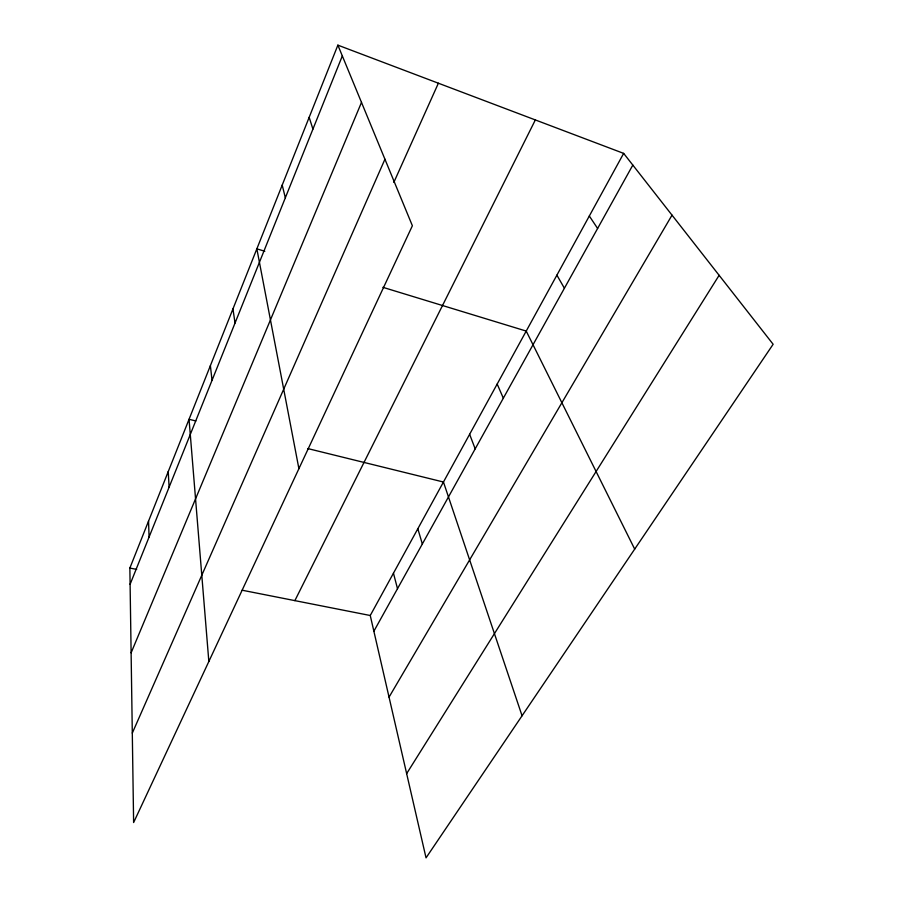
<?xml version="1.0" encoding="UTF-8"?>
<svg xmlns="http://www.w3.org/2000/svg" width="903" height="903" viewBox="0 0 903 903"><rect width="100%" height="100%" fill="white"/><g stroke="black" fill="none" stroke-linecap="round" stroke-linejoin="round"><path stroke-width="1.35" d="M337.88 45.15L412.378 225.75L133.621 822.543L129.863 568.066L337.88 45.15L623.657 153.386L773.137 344.269L426.035 857.85L370.253 615.507L623.657 153.386M130.1 584.309L342.327 55.907M131.116 652.813L361.493 102.4M132.301 733.101L384.938 159.233M393.832 182.395L438.384 83.211M294.875 600.63L535.344 119.941M373.876 631.22L632.822 165.091M389.046 697.139L672.024 215.151M406.643 773.623L719.127 275.302M129.863 568.066L136.669 569.409M242.173 590.223L370.253 615.507M195.849 420.967L189.043 419.285L208.841 661.493M307.731 448.554L443.452 482.021L522.058 715.774M264.827 251.271L256.858 248.844L298.904 468.691M382.895 287.323L526.223 331.074L634.696 549.114M589.32 216.009L597.617 228.47M556.891 275.144L564.409 288.249M497.181 384.046L503.321 398.189M469.628 434.298L475.181 448.859M309.176 117.322L312.923 129.118M417.829 528.763L422.333 543.99M393.46 573.202L397.501 588.688M282.21 185.092L285.337 197.78M232.951 308.928L235.028 323.048M210.388 365.647L212.024 380.332M168.24 471.58L169.109 487.168M148.543 521.099L149.085 537.048"/></g></svg>
